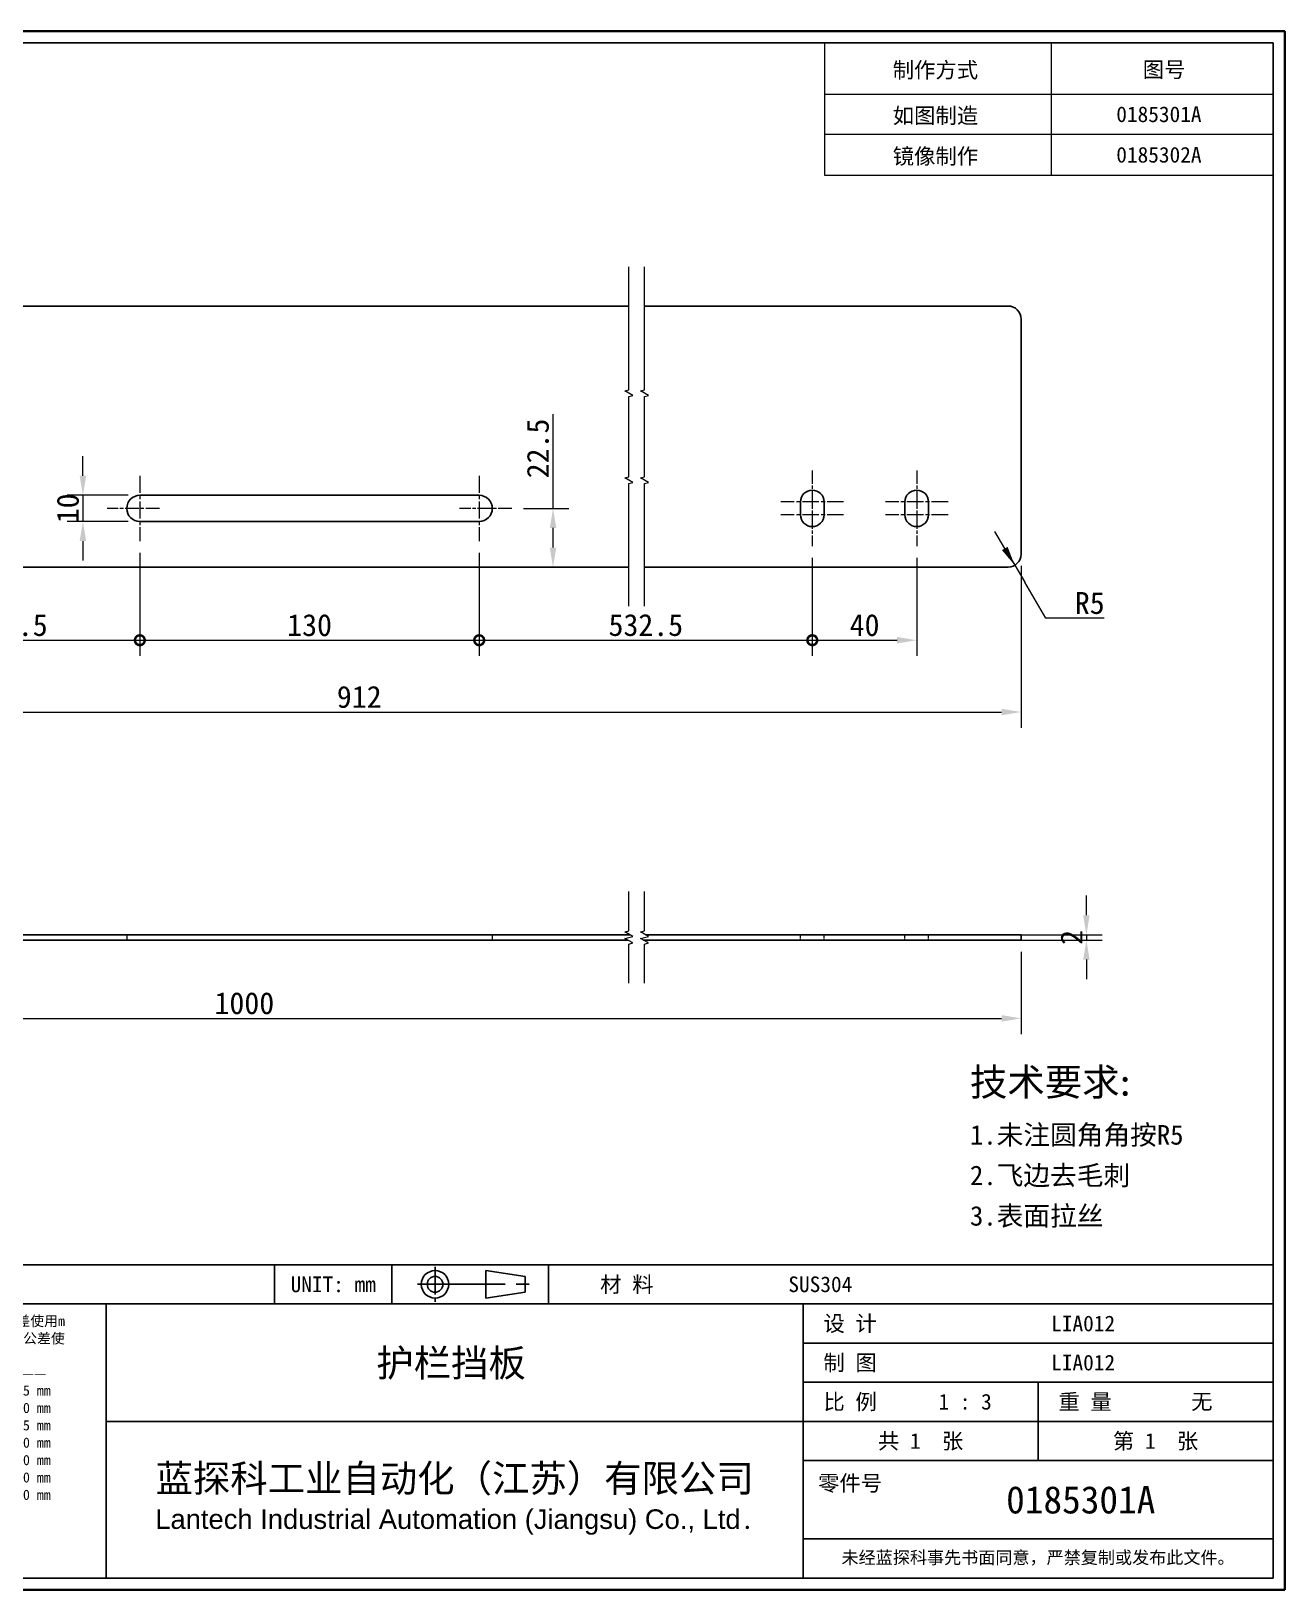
# Model space of a CAD drawing. Header units: millimetres. Extents: x 18 to 875, y 16 to 614.
# Drawn here: x 394 to 875, y 16 to 614 of the extents above; entities that cross this region are included whole.
import ezdxf
from ezdxf.enums import TextEntityAlignment as Align

# ---------------------------------------------------------------- set-up
doc = ezdxf.new("R2010")
doc.units = ezdxf.units.MM
doc.header["$LTSCALE"] = 3
doc.linetypes.add('CHAIN', pattern=[0.3543, 0.2362, -0.0295, 0.0591, -0.0295])
doc.linetypes.add('DASHED', pattern=[0.2067, 0.1654, -0.0413])
for name, color, linetype, lineweight in [('1', 7, 'Continuous', 18), ('可见 (ISO)', 7, 'Continuous', 25), ('图框 (ISO)', 7, 'Continuous', 35), ('标题 (ISO)', 7, 'Continuous', 25)]:
    doc.layers.add(name, color=color, linetype=linetype, lineweight=lineweight)
for name, color, linetype, lineweight, true_color in [('中心标记 (ISO)', 1, 'CHAIN', 18, 0xff0000), ('尺寸 (ISO)', 7, 'Continuous', 18, 0x008000), ('折线 (ISO)', 7, 'Continuous', 18, 0x008000), ('符号 (ISO)', 7, 'Continuous', 18, 0x008000), ('隐藏 (ISO)', 5, 'DASHED', 18, 0x0000ff)]:
    doc.layers.add(name, color=color, linetype=linetype, lineweight=lineweight, true_color=true_color)
doc.styles.add('文本样式164', font='SimSun.ttf')
doc.styles.add('文本样式165', font='SimSun.ttf')
doc.styles.add('文本样式74', font='SimSun.ttf')
doc.styles.add('最新国标', font='simfang.ttf')
doc.styles.add('注释文本 (ISO)', font='simfang.ttf')
doc.dimstyles.new('默认 (GB)', dxfattribs={"dimscale": 3, "dimtxt": 2.8, "dimasz": 2.5, "dimexe": 2, "dimexo": 1.5, "dimgap": 0.5, "dimtad": 1, "dimtoh": 1, "dimdsep": 46, "dimtxsty": '最新国标', "dimcen": 0.09, "dimdle": 10, "dimclrd": 256, "dimclre": 256, "dimclrt": 256, "dimaunit": 1, "dimadec": 3, "dimazin": 2, "dimtfac": 0.535714, "dimtdec": 3, "dimtmove": 0, "dimatfit": 3, "dimfxl": 0, "dimtolj": 1, "dimlwd": -1, "dimlwe": -1, "dimarcsym": 0})

# ---------------------------------------------------------------- blocks, each defined once
blk = doc.blocks.new('图框 最新国标')
at = {"layer": '图框 (ISO)'}
for p, q in [((6, 204.5), (291.5, 204.5)), ((291.5, 204.5), (291.5, 5.5)), ((291.5, 5.5), (6, 5.5))]:
    blk.add_line(p, q, dxfattribs=at)
at = {"layer": '图框 (ISO)', "color": 7, "linetype": 'Continuous', "lineweight": 25}
for p, q in [((18, 203), (290, 203)), ((18, 203), (290, 203)), ((290, 203), (290, 7)), ((290, 203), (290, 7)), ((290, 7), (6, 7)), ((290, 7), (18, 7))]:
    blk.add_line(p, q, dxfattribs=at)
at = {"layer": '图框 (ISO)', "style": '文本样式74'}
blk.add_attdef('零件代号_001', (42.7, 200.25), '', height=2.5, rotation=180, dxfattribs=at)
blk = doc.blocks.new('标题栏 最新国标')
at = {"layer": '标题 (ISO)'}
for p, q in [((381.98, -183.84), (196.98, -183.84)), ((196.98, -183.84), (196.98, -223.84)), ((254.48, -183.84), (254.48, -188.84)), ((269.48, -183.84), (269.48, -188.84)), ((281.48, -188.09), (281.48, -184.59)), ((281.48, -184.59), (286.48, -185.34)), ((289.48, -183.84), (289.48, -188.84)), ((381.98, -223.84), (381.98, -183.84)), ((383.48, -183.84), (383.48, -225.34)), ((286.48, -185.34), (286.48, -187.34)), ((196.98, -188.84), (381.98, -188.84)), ((232.98, -188.84), (232.98, -223.84)), ((286.48, -187.34), (281.48, -188.09)), ((321.98, -188.84), (321.98, -223.84)), ((321.98, -193.84), (381.98, -193.84)), ((321.98, -198.84), (381.98, -198.84)), ((351.98, -198.84), (351.98, -208.84)), ((321.98, -203.84), (232.98, -203.84)), ((321.98, -203.84), (381.98, -203.84)), ((321.98, -208.84), (381.98, -208.84)), ((321.98, -218.84), (381.98, -218.84)), ((196.98, -223.84), (381.98, -223.84)), ((383.48, -225.34), (196.98, -225.34))]:
    blk.add_line(p, q, dxfattribs=at)
at = {"layer": '标题 (ISO)', "linetype": 'CHAIN', "ltscale": 5.000333}
blk.add_line((274.98, -184.09), (274.98, -188.59), dxfattribs=at)
at = {"layer": '标题 (ISO)', "linetype": 'CHAIN', "ltscale": 15.834605}
blk.add_line((272.73, -186.34), (286.98, -186.34), dxfattribs=at)
at = {"layer": '标题 (ISO)'}
for radius in [1.75, 1]:
    blk.add_circle((274.98, -186.34), radius, dxfattribs=at)
at = {"layer": '1', "style": '文本样式164'}
for s, p in [('材 料', (299.48, -186.34)), ('UNIT: mm', (261.98, -186.34)), ('设 计', (327.98, -191.34)), ('制 图', (327.98, -196.34)), ('比 例', (327.98, -201.34)), ('重 量', (357.98, -201.34)), ('共 1  张', (336.98, -206.34)), ('第 1  张', (366.98, -206.34))]:
    blk.add_text(s, height=2, dxfattribs=at).set_placement(p, align=Align.MIDDLE_CENTER)
at = {"layer": '标题 (ISO)', "style": '注释文本 (ISO)'}
for s, insert, char_height, attachment_point, line_spacing_factor in [('\\fSimSun|b0|i0;{\\H1.3000;      未注公差角度及线性公差使用m\\P}\\fSimSun|b0|i0;{\\H1.3000;（GB/T1804-2000），未注形位公差使\\P}\\fSimSun|b0|i0;{\\H1.3000;用K级（GB/T 1184-1996）。\\P}\\fSimSun|b0|i0;{\\H1.3000;—————————————————\\P}\\fSimSun|b0|i0;{\\H1.3000;             6以下    ±0.05 mm\\P}\\fSimSun|b0|i0;{\\H1.3000;     6 ～   30以下    ±0.10 mm\\P}\\fSimSun|b0|i0;{\\H1.3000;    30 ～  120以下    ±0.15 mm\\P}\\fSimSun|b0|i0;{\\H1.3000;   120 ～  400以下    ±0.20 mm\\P}\\fSimSun|b0|i0;{\\H1.3000;   400 ～ 1000以下    ±0.30 mm\\P}\\fSimSun|b0|i0;{\\H1.3000;  1000 ～ 2000以下    ±0.50 mm\\P}\\fSimSun|b0|i0;{\\H1.3000;          2000以上    ±0.80 mm\\P}\\fSimSun|b0|i0;{\\H1.3000;\\P}\\fSimSun|b0|i0;{\\H1.3000;           300以下    ±30′\\P}\\fSimSun|b0|i0;{\\H1.3000;   300 ～ 1000以下    ±15′\\P}\\fSimSun|b0|i0;{\\H1.3000;          1000以上    ±5′}', (198.48, -206.63), 1.3, 4, 1.023913), ('{\\fMicrosoft YaHei|b0|i0|c134|p34;\\H1.75x;蓝探科工业自动化（江苏）有限公司\\P\\fArial|b0|i0|c0|p34;\\H0.71429x;Lantech Industrial Automation (Jiangsu) Co., Ltd\\fFangSong|b0|i0|c134|p49;.\\H1.15195x; }', (277.48, -213.84), 2, 5, 0.978695)]:
    blk.add_mtext(s, dxfattribs=dict(at, insert=insert, char_height=char_height, attachment_point=attachment_point, line_spacing_factor=line_spacing_factor))
at = {"layer": '标题 (ISO)', "attachment_point": 5, "style": '注释文本 (ISO)'}
for s, insert, char_height in [('\\fFangSong|b0|i0;零件号', (327.98, -211.84), 2), ('\\fSimSun|b0|i0;{\\H1.6000;未经蓝探科事先书面同意，严禁复制或发布此文件。}', (351.98, -221.34), 1.6)]:
    blk.add_mtext(s, dxfattribs=dict(at, insert=insert, char_height=char_height))
at = {"layer": '标题 (ISO)'}
for tag, p, height, style in [('材料_001', (320.09, -187.33), 2, '注释文本 (ISO)'), ('设计人_001', (353.65, -192.33), 2, '注释文本 (ISO)'), ('库存编号_001', (267.48, -198.12), 3.5, '文本样式165'), ('设计人_001', (353.65, -197.33), 2, '注释文本 (ISO)'), ('视图比例_001', (339.26, -202.33), 2, '注释文本 (ISO)'), ('质量\\P3;_001', (371.53, -202.3), 2, '注释文本 (ISO)'), ('零件代号_001', (347.9, -215.59), 3.5, '文本样式165')]:
    blk.add_attdef(tag, p, '', height=height, dxfattribs=dict(at, style=style))
blk = doc.blocks.new('_DotSmall')
at = {"color": 0, "linetype": 'ByBlock', "const_width": 0.5}
blk.add_lwpolyline([(-0.0625, 0, 1), (0.0625, 0, 1)], format="xyb", close=True, dxfattribs=at)
blk = doc.blocks.new('*D11')
at = {"layer": 'Defpoints', "color": 0, "transparency": 16777216}
for p in [(435.92, 418.22), (342.42, 416.22), (435.92, 380.22)]:
    blk.add_point(p, dxfattribs=at)
at = {"layer": '尺寸 (ISO)', "color": 116, "true_color": 0x00803f, "transparency": 16777216}
for p, q in [((435.92, 413.72), (435.92, 374.22)), ((342.42, 411.72), (342.42, 374.22)), ((342.42, 380.22), (435.92, 380.22))]:
    blk.add_line(p, q, dxfattribs=at)
at = {"layer": '尺寸 (ISO)', "color": 116, "true_color": 0x00803f, "transparency": 16777216, "xscale": 7.5, "yscale": 7.5, "zscale": 7.5, "rotation": 180}
blk.add_blockref('_DotSmall', (342.42, 380.22), dxfattribs=at)
at = {"layer": '尺寸 (ISO)', "color": 116, "true_color": 0x00803f, "transparency": 16777216, "xscale": 7.5, "yscale": 7.5, "zscale": 7.5}
blk.add_blockref('_DotSmall', (435.92, 380.22), dxfattribs=at)
at = {"layer": '尺寸 (ISO)', "transparency": 16777216, "insert": (389.2, 385.99), "char_height": 8.4, "attachment_point": 5, "style": '最新国标'}
blk.add_mtext('\\A1;93.5', dxfattribs=at)
blk = doc.blocks.new('*D12')
at = {"layer": 'Defpoints', "color": 0, "transparency": 16777216}
for p in [(435.92, 418.22), (565.92, 418.22), (565.92, 380.22)]:
    blk.add_point(p, dxfattribs=at)
at = {"layer": '尺寸 (ISO)', "color": 116, "true_color": 0x00803f, "transparency": 16777216}
for p, q in [((435.92, 413.72), (435.92, 374.22)), ((565.92, 413.72), (565.92, 374.22)), ((435.92, 380.22), (565.92, 380.22))]:
    blk.add_line(p, q, dxfattribs=at)
at = {"layer": '尺寸 (ISO)', "color": 116, "true_color": 0x00803f, "transparency": 16777216, "xscale": 7.5, "yscale": 7.5, "zscale": 7.5, "rotation": 180}
blk.add_blockref('_DotSmall', (435.92, 380.22), dxfattribs=at)
at = {"layer": '尺寸 (ISO)', "color": 116, "true_color": 0x00803f, "transparency": 16777216, "xscale": 7.5, "yscale": 7.5, "zscale": 7.5}
blk.add_blockref('_DotSmall', (565.92, 380.22), dxfattribs=at)
at = {"layer": '尺寸 (ISO)', "transparency": 16777216, "insert": (500.95, 385.96), "char_height": 8.4, "attachment_point": 5, "style": '最新国标'}
blk.add_mtext('\\A1;130', dxfattribs=at)
blk = doc.blocks.new('*D13')
at = {"layer": 'Defpoints', "color": 0, "transparency": 16777216}
for p in [(565.92, 418.22), (693.5, 416.22), (693.5, 380.22)]:
    blk.add_point(p, dxfattribs=at)
at = {"layer": '尺寸 (ISO)', "color": 116, "true_color": 0x00803f, "transparency": 16777216}
for p, q in [((565.92, 413.72), (565.92, 374.22)), ((693.5, 411.72), (693.5, 374.22)), ((565.92, 380.22), (693.5, 380.22))]:
    blk.add_line(p, q, dxfattribs=at)
at = {"layer": '尺寸 (ISO)', "color": 116, "true_color": 0x00803f, "transparency": 16777216, "xscale": 7.5, "yscale": 7.5, "zscale": 7.5, "rotation": 180}
blk.add_blockref('_DotSmall', (565.92, 380.22), dxfattribs=at)
at = {"layer": '尺寸 (ISO)', "color": 116, "true_color": 0x00803f, "transparency": 16777216, "xscale": 7.5, "yscale": 7.5, "zscale": 7.5}
blk.add_blockref('_DotSmall', (693.5, 380.22), dxfattribs=at)
at = {"layer": '尺寸 (ISO)', "transparency": 16777216, "insert": (629.74, 385.99), "char_height": 8.4, "attachment_point": 5, "style": '最新国标'}
blk.add_mtext('\\A1;532.5', dxfattribs=at)
blk = doc.blocks.new('*D14')
at = {"layer": 'Defpoints', "color": 0, "transparency": 16777216}
for p in [(693.5, 416.22), (733.5, 416.22), (733.5, 380.22)]:
    blk.add_point(p, dxfattribs=at)
at = {"layer": '尺寸 (ISO)', "color": 116, "true_color": 0x00803f, "transparency": 16777216}
for p, q in [((693.5, 411.72), (693.5, 374.22)), ((733.5, 411.72), (733.5, 374.22)), ((693.5, 380.22), (726, 380.22))]:
    blk.add_line(p, q, dxfattribs=at)
blk.add_solid([(726, 381.47), (726, 378.97), (733.5, 380.22)], dxfattribs=at)
at = {"layer": '尺寸 (ISO)', "color": 116, "true_color": 0x00803f, "transparency": 16777216, "xscale": 7.5, "yscale": 7.5, "zscale": 7.5, "rotation": 180}
blk.add_blockref('_DotSmall', (693.5, 380.22), dxfattribs=at)
at = {"layer": '尺寸 (ISO)', "transparency": 16777216, "insert": (713.53, 385.96), "char_height": 8.4, "attachment_point": 5, "style": '最新国标'}
blk.add_mtext('\\A1;40', dxfattribs=at)
blk = doc.blocks.new('*D15')
at = {"layer": 'Defpoints', "color": 0, "transparency": 16777216}
for p in [(266.42, 413.22), (773.5, 413.22), (773.5, 352.72)]:
    blk.add_point(p, dxfattribs=at)
at = {"layer": '尺寸 (ISO)', "color": 116, "true_color": 0x00803f, "transparency": 16777216}
for p, q in [((266.42, 408.72), (266.42, 346.72)), ((773.5, 408.72), (773.5, 346.72)), ((273.92, 352.72), (766, 352.72))]:
    blk.add_line(p, q, dxfattribs=at)
for points in [[(273.92, 353.97), (273.92, 351.47), (266.42, 352.72)], [(766, 353.97), (766, 351.47), (773.5, 352.72)]]:
    blk.add_solid(points, dxfattribs=at)
at = {"layer": '尺寸 (ISO)', "transparency": 16777216, "insert": (519.96, 358.47), "char_height": 8.4, "attachment_point": 5, "style": '最新国标'}
blk.add_mtext('\\A1;912', dxfattribs=at)
blk = doc.blocks.new('*D17')
at = {"layer": 'Defpoints', "color": 0, "transparency": 16777216}
for p in [(178.42, 265.39), (773.5, 265.39), (773.5, 235.39)]:
    blk.add_point(p, dxfattribs=at)
at = {"layer": '尺寸 (ISO)', "color": 116, "true_color": 0x00803f, "transparency": 16777216}
for p, q in [((178.42, 260.89), (178.42, 229.39)), ((773.5, 260.89), (773.5, 229.39)), ((185.92, 235.39), (766, 235.39))]:
    blk.add_line(p, q, dxfattribs=at)
for points in [[(185.92, 236.64), (185.92, 234.14), (178.42, 235.39)], [(766, 236.64), (766, 234.14), (773.5, 235.39)]]:
    blk.add_solid(points, dxfattribs=at)
at = {"layer": '尺寸 (ISO)', "transparency": 16777216, "insert": (475.96, 241.14), "char_height": 8.4, "attachment_point": 5, "style": '最新国标'}
blk.add_mtext('\\A1;1000', dxfattribs=at)
blk = doc.blocks.new('*D18')
at = {"layer": 'Defpoints', "color": 0, "transparency": 16777216}
for p in [(768.5, 267.39), (768.5, 265.39), (798.5, 265.39)]:
    blk.add_point(p, dxfattribs=at)
at = {"layer": '尺寸 (ISO)', "color": 116, "true_color": 0x00803f, "transparency": 16777216}
for p, q in [((798.5, 274.89), (798.5, 282.39)), ((773, 267.39), (804.5, 267.39)), ((773, 265.39), (804.5, 265.39)), ((798.5, 267.39), (798.5, 265.39)), ((798.5, 257.89), (798.5, 250.39))]:
    blk.add_line(p, q, dxfattribs=at)
for points in [[(797.25, 274.89), (799.75, 274.89), (798.5, 267.39)], [(797.25, 257.89), (799.75, 257.89), (798.5, 265.39)]]:
    blk.add_solid(points, dxfattribs=at)
at = {"layer": '尺寸 (ISO)', "transparency": 16777216, "insert": (792.8, 266.39), "char_height": 8.4, "attachment_point": 5, "rotation": 90, "style": '最新国标'}
blk.add_mtext('\\A1;2', dxfattribs=at)
blk = doc.blocks.new('*D19')
at = {"layer": 'Defpoints', "color": 0, "transparency": 16777216}
for p in [(768.5, 413.22), (771.04, 408.91)]:
    blk.add_point(p, dxfattribs=at)
at = {"layer": '尺寸 (ISO)', "color": 116, "true_color": 0x00803f, "transparency": 16777216}
for p, q in [((767.23, 415.37), (763.42, 421.83)), ((768.5, 413.22), (771.04, 408.91)), ((771.04, 408.91), (774.85, 402.45)), ((782.98, 388.67), (774.85, 402.45)), ((805.34, 388.67), (782.98, 388.67))]:
    blk.add_line(p, q, dxfattribs=at)
blk.add_solid([(768.31, 416), (766.15, 414.73), (771.04, 408.91)], dxfattribs=at)
at = {"layer": '尺寸 (ISO)', "transparency": 16777216, "insert": (799.77, 394.42), "char_height": 8.4, "attachment_point": 5, "style": '最新国标'}
blk.add_mtext('\\A1;R5', dxfattribs=at)
blk = doc.blocks.new('*D21')
at = {"layer": 'Defpoints', "color": 0, "transparency": 16777216}
for p in [(435.92, 435.72), (414.13, 425.72), (435.92, 425.72)]:
    blk.add_point(p, dxfattribs=at)
at = {"layer": '尺寸 (ISO)', "color": 116, "true_color": 0x00803f, "transparency": 16777216}
for p, q in [((414.13, 443.22), (414.13, 450.72)), ((431.42, 435.72), (408.13, 435.72)), ((414.13, 435.72), (414.13, 425.72)), ((431.42, 425.72), (408.13, 425.72)), ((414.13, 418.22), (414.13, 410.72))]:
    blk.add_line(p, q, dxfattribs=at)
for points in [[(412.88, 443.22), (415.38, 443.22), (414.13, 435.72)], [(412.88, 418.22), (415.38, 418.22), (414.13, 425.72)]]:
    blk.add_solid(points, dxfattribs=at)
at = {"layer": '尺寸 (ISO)', "transparency": 16777216, "insert": (408.38, 430.72), "char_height": 8.4, "attachment_point": 5, "rotation": 90, "style": '最新国标'}
blk.add_mtext('\\A1;10', dxfattribs=at)
blk = doc.blocks.new('表格1')
at = {"layer": '符号 (ISO)'}
for p, q in [((232.72, 203), (290, 203)), ((232.72, 203), (232.72, 196.46)), ((261.65, 203), (261.65, 196.46)), ((290, 203), (290, 196.46)), ((232.72, 196.46), (290, 196.46)), ((232.72, 196.46), (232.72, 186.11)), ((261.65, 196.46), (261.65, 186.11)), ((290, 196.46), (290, 186.11)), ((232.72, 191.34), (290, 191.34)), ((232.72, 186.11), (290, 186.11))]:
    blk.add_line(p, q, dxfattribs=at)
at = {"layer": '符号 (ISO)', "char_height": 2, "attachment_point": 7, "style": '注释文本 (ISO)'}
for s, insert in [('制作方式', (241.43, 198.32)), ('图号', (273.37, 198.38)), ('如图制造', (241.44, 192.5)), ('0185301A', (269.98, 192.86)), ('镜像制作', (241.43, 187.31)), ('0185302A', (269.98, 187.69))]:
    blk.add_mtext(s, dxfattribs=dict(at, insert=insert))
blk = doc.blocks.new('*D23')
at = {"layer": 'Defpoints', "color": 0, "transparency": 16777216}
for p in [(578.42, 430.72), (594.2, 408.22), (601.82, 408.22)]:
    blk.add_point(p, dxfattribs=at)
at = {"layer": '尺寸 (ISO)', "color": 116, "true_color": 0x00803f, "transparency": 16777216}
for p, q in [((594.2, 430.72), (594.2, 466.75)), ((582.92, 430.72), (600.2, 430.72)), ((594.2, 415.72), (594.2, 423.22))]:
    blk.add_line(p, q, dxfattribs=at)
for points in [[(592.95, 423.22), (595.45, 423.22), (594.2, 430.72)], [(592.95, 415.72), (595.45, 415.72), (594.2, 408.22)]]:
    blk.add_solid(points, dxfattribs=at)
at = {"layer": '尺寸 (ISO)', "transparency": 16777216, "insert": (588.43, 453.66), "char_height": 8.4, "attachment_point": 5, "rotation": 90, "style": '最新国标'}
blk.add_mtext('\\A1;22.5', dxfattribs=at)

msp = doc.modelspace()

# ---------------------------------------------------------------- linework, layer by layer
at = {"layer": '中心标记 (ISO)', "ltscale": 9.259962}
for p, q in [((435.9199, 443.2162), (435.9199, 418.2162)), ((565.9199, 443.2162), (565.9199, 418.2162))]:
    msp.add_line(p, q, dxfattribs=at)
at = {"layer": '中心标记 (ISO)', "ltscale": 7.222748}
for p, q in [((693.4999, 445.2162), (693.4999, 425.7162)), ((733.4999, 445.2162), (733.4999, 425.7162)), ((693.4999, 435.7162), (693.4999, 416.2162)), ((733.4999, 435.7162), (733.4999, 416.2162))]:
    msp.add_line(p, q, dxfattribs=at)
at = {"layer": '中心标记 (ISO)', "ltscale": 7.407949}
for p, q in [((443.4199, 430.7162), (423.4199, 430.7162)), ((578.4199, 430.7162), (558.4199, 430.7162))]:
    msp.add_line(p, q, dxfattribs=at)
at = {"layer": '中心标记 (ISO)', "ltscale": 8.88956}
for p, q in [((705.4999, 433.2162), (681.4999, 433.2162)), ((745.4999, 433.2162), (721.4999, 433.2162)), ((705.4999, 428.2162), (681.4999, 428.2162)), ((745.4999, 428.2162), (721.4999, 428.2162))]:
    msp.add_line(p, q, dxfattribs=at)
at = {"layer": '可见 (ISO)'}
for p, q in [((178.9465, 508.2162), (623.2497, 508.2162)), ((629.2497, 508.2162), (768.4999, 508.2162)), ((773.4999, 503.2162), (773.4999, 413.2162)), ((435.9199, 435.7162), (565.9199, 435.7162)), ((688.9999, 428.2162), (688.9999, 433.2162)), ((697.9999, 433.2162), (697.9999, 428.2162)), ((728.9999, 428.2162), (728.9999, 433.2162)), ((737.9999, 433.2162), (737.9999, 428.2162)), ((565.9199, 425.7162), (435.9199, 425.7162)), ((623.2497, 408.2162), (271.4199, 408.2162)), ((768.4999, 408.2162), (629.2497, 408.2162)), ((623.7138, 267.3893), (178.9465, 267.3893)), ((178.9465, 265.3893), (622.7856, 265.3893)), ((628.7856, 265.3893), (768.4999, 265.3893)), ((768.4999, 267.3893), (629.7138, 267.3893)), ((768.4999, 267.3893), (773.4999, 267.3893)), ((773.4999, 265.3893), (768.4999, 265.3893)), ((773.4999, 265.3893), (773.4999, 267.3893))]:
    msp.add_line(p, q, dxfattribs=at)
for centre, radius, start, end in [((768.4999, 503.2162), 5, 0, 90), ((693.4999, 433.2162), 4.5, 0, 180), ((733.4999, 433.2162), 4.5, 0, 180), ((435.9199, 430.7162), 5, 90, 270), ((565.9199, 430.7162), 5, 270, 90), ((693.4999, 428.2162), 4.5, 180, 0), ((733.4999, 428.2162), 4.5, 180, 0), ((768.4999, 413.2162), 5, 270, 0)]:
    msp.add_arc(centre, radius, start, end, dxfattribs=at)
at = {"layer": '折线 (ISO)', "flags": 128}
for points in [[(623.2497, 393.2162), (623.2497, 440.2816), (624.7497, 440.6835), (621.7497, 442.4156), (623.2497, 442.8175), (623.2497, 473.6149), (624.7497, 474.0169), (621.7497, 475.7489), (623.2497, 476.1508), (623.2497, 523.2162)], [(629.2497, 393.2162), (629.2497, 440.2816), (630.7497, 440.6835), (627.7497, 442.4156), (629.2497, 442.8175), (629.2497, 473.6149), (630.7497, 474.0169), (627.7497, 475.7489), (629.2497, 476.1508), (629.2497, 523.2162)], [(623.2497, 248.8534), (623.2497, 263.8534), (624.7497, 264.2553), (621.7497, 265.9873), (623.2497, 266.3893), (623.2497, 266.3893), (624.7497, 266.7912), (621.7497, 268.5232), (623.2497, 268.9252), (623.2497, 283.9252)], [(629.2497, 248.8534), (629.2497, 263.8534), (630.7497, 264.2553), (627.7497, 265.9873), (629.2497, 266.3893), (629.2497, 266.3893), (630.7497, 266.7912), (627.7497, 268.5232), (629.2497, 268.9252), (629.2497, 283.9252)]]:
    msp.add_lwpolyline(points, dxfattribs=at)
at = {"layer": '隐藏 (ISO)', "ltscale": 1.269698}
for p, q in [((430.9199, 267.3893), (430.9199, 265.3893)), ((570.9199, 267.3893), (570.9199, 265.3893)), ((688.9999, 265.3893), (688.9999, 267.3893)), ((697.9999, 265.3893), (697.9999, 267.3893)), ((728.9999, 265.3893), (728.9999, 267.3893)), ((737.9999, 265.3893), (737.9999, 267.3893))]:
    msp.add_line(p, q, dxfattribs=at)

# ---------------------------------------------------------------- block references
at = {"xscale": 3, "yscale": 3, "zscale": 3}
for name in ['图框 最新国标', '表格1']:
    msp.add_blockref(name, (0, 0), dxfattribs=at)
ref = msp.add_blockref('标题栏 最新国标', (-275.9476, 692.5328), dxfattribs=dict(xscale=3, yscale=3, zscale=3))
ref.add_attrib('零件代号_001', '0185301A', (767.7612, 45.75), dxfattribs={"layer": '标题 (ISO)', "height": 10.5, "style": '文本样式165'})
ref.add_attrib('库存编号_001', '护栏挡板', (526.4958, 98.162), dxfattribs={"layer": '标题 (ISO)', "height": 10.5, "style": '文本样式165'})
ref.add_attrib('质量\\P3;_001', '无', (838.6286, 85.62), dxfattribs={"layer": '标题 (ISO)', "height": 6, "style": '注释文本 (ISO)'})
ref.add_attrib('视图比例_001', '1 : 3', (741.84, 85.5514), dxfattribs={"layer": '标题 (ISO)', "height": 6, "style": '注释文本 (ISO)'})
ref.add_attrib('设计人_001', 'LIA012', (785.0057, 115.5343), dxfattribs={"layer": '标题 (ISO)', "height": 6, "style": '注释文本 (ISO)'})
ref.add_attrib('设计人_001', 'LIA012', (785.0057, 100.5343), dxfattribs={"layer": '标题 (ISO)', "height": 6, "style": '注释文本 (ISO)'})
ref.add_attrib('材料_001', 'SUS304', (684.3343, 130.5343), dxfattribs={"layer": '标题 (ISO)', "height": 6, "style": '注释文本 (ISO)'})

# ---------------------------------------------------------------- texts
at = {"layer": '符号 (ISO)', "insert": (753.9067, 185.7032), "char_height": 6, "width": 89.824562, "attachment_point": 4, "line_spacing_factor": 1.240703, "style": '注释文本 (ISO)'}
msp.add_mtext('{\\H1.75x;技术要求\\fCalibri|b0|i0|c0|p34;:\\fFangSong|b0|i0|c134|p49;\\P\\H0.71429x;1.未注圆角角按R5\\P2.飞边去毛刺\\P3.表面拉丝}', dxfattribs=at)

# ---------------------------------------------------------------- dimensions: what is measured, and where the dimension line sits
at = {"layer": '尺寸 (ISO)', "color": 116, "true_color": 0x00803f}
for base, p1, p2, angle, override, picture, middle in [((594.1971, 408.2162), (578.4199, 430.7162), (601.8158, 408.2162), 90, {"dimgap": 0.5, "dimtoh": 0, "dimdec": 2, "dimse2": 1, "dimtol": 0, "dimlim": 0, "dimtp": 0, "dimtm": 0, "dimtdec": 3, "dimtofl": 0, "dimatfit": 2}, '*D23', (594.1971, 453.661)), ((414.129, 425.7162), (435.9199, 435.7162), (435.9199, 425.7162), 270, {"dimgap": 0.5, "dimtoh": 0, "dimdec": 2, "dimtol": 0, "dimlim": 0, "dimtp": 0, "dimtm": 0, "dimtdec": 3, "dimtofl": 1, "dimatfit": 1}, '*D21', (414.129, 430.7162)), ((435.9199, 380.2162), (342.4199, 416.2162), (435.9199, 418.2162), 180, {"dimgap": 0.5, "dimtoh": 0, "dimdec": 2, "dimblk1": 'DotSmall', "dimblk2": 'DotSmall', "dimsah": 1, "dimdle": 0, "dimtol": 0, "dimlim": 0, "dimtp": 0, "dimtm": 0, "dimtdec": 3, "dimtofl": 0, "dimatfit": 1}, '*D11', (389.1999, 380.2162)), ((565.9199, 380.2162), (435.9199, 418.2162), (565.9199, 418.2162), 180, {"dimgap": 0.5, "dimtoh": 0, "dimdec": 2, "dimblk1": 'DotSmall', "dimblk2": 'DotSmall', "dimsah": 1, "dimdle": 0, "dimtol": 0, "dimlim": 0, "dimtp": 0, "dimtm": 0, "dimtdec": 3, "dimtofl": 0, "dimatfit": 1}, '*D12', (500.9499, 380.2162)), ((733.4999, 380.2162), (693.4999, 416.2162), (733.4999, 416.2162), 180, {"dimgap": 0.5, "dimtoh": 0, "dimdec": 2, "dimblk1": 'DotSmall', "dimsah": 1, "dimdle": 0, "dimtol": 0, "dimlim": 0, "dimtp": 0, "dimtm": 0, "dimtdec": 3, "dimtofl": 0, "dimatfit": 1}, '*D14', (713.5299, 380.2162)), ((798.4999, 265.3893), (768.4999, 267.3893), (768.4999, 265.3893), 90, {"dimgap": 0.5, "dimtoh": 0, "dimdec": 2, "dimtol": 0, "dimlim": 0, "dimtp": 0, "dimtm": 0, "dimtdec": 3, "dimtofl": 1, "dimatfit": 1}, '*D18', (798.4999, 266.3893))]:
    dim = msp.add_linear_dim(base=base, p1=p1, p2=p2, angle=angle, dimstyle='默认 (GB)', override=override, dxfattribs=at)
    dim.commit()
    dim.dimension.update_dxf_attribs({"geometry": picture, "text_midpoint": middle, "dimtype": 160})
for base, p1, p2, text, override, picture, middle in [((693.4999, 380.2162), (565.9199, 418.2162), (693.4999, 416.2162), '532.5', {"dimgap": 0.5, "dimtoh": 0, "dimdec": 2, "dimlfac": 4.173852, "dimblk1": 'DotSmall', "dimblk2": 'DotSmall', "dimsah": 1, "dimdle": 0, "dimtol": 0, "dimlim": 0, "dimtp": 0, "dimtm": 0, "dimtdec": 3, "dimtofl": 0, "dimatfit": 1}, '*D13', (629.7399, 380.2162)), ((773.4999, 352.7241), (266.4199, 413.2162), (773.4999, 413.2162), '912', {"dimgap": 0.5, "dimtoh": 0, "dimdec": 2, "dimlfac": 1.798533, "dimtol": 0, "dimlim": 0, "dimtp": 0, "dimtm": 0, "dimtdec": 3, "dimtofl": 0, "dimatfit": 1}, '*D15', (519.9599, 352.7241))]:
    dim = msp.add_linear_dim(base=base, p1=p1, p2=p2, angle=180, text=text, dimstyle='默认 (GB)', override=override, dxfattribs=at)
    dim.commit()
    dim.dimension.update_dxf_attribs({"geometry": picture, "text_midpoint": middle, "dimtype": 160})
dim = msp.add_radius_dim(center=(768.4999, 413.2162), mpoint=(771.0406, 408.9098), dimstyle='默认 (GB)', override={"dimgap": 0.5, "dimtih": 1, "dimdec": 2, "dimlfac": 1, "dimcen": 0, "dimtol": 0, "dimlim": 0, "dimtp": 0, "dimtm": 0, "dimtdec": 3}, dxfattribs=at)
dim.commit()
dim.dimension.update_dxf_attribs({"geometry": '*D19', "text_midpoint": (799.7675, 388.6733), "dimtype": 164})
dim = msp.add_linear_dim(base=(773.4999, 235.3893), p1=(178.4199, 265.3893), p2=(773.4999, 265.3893), text='1000', dimstyle='默认 (GB)', override={"dimgap": 0.5, "dimtoh": 0, "dimdec": 2, "dimlfac": 1.680446, "dimtol": 0, "dimlim": 0, "dimtp": 0, "dimtm": 0, "dimtdec": 3, "dimtofl": 0, "dimatfit": 1}, dxfattribs=at)
dim.commit()
dim.dimension.update_dxf_attribs({"geometry": '*D17', "text_midpoint": (475.9599, 235.3893), "dimtype": 160})

doc.saveas('drawing.dxf')
